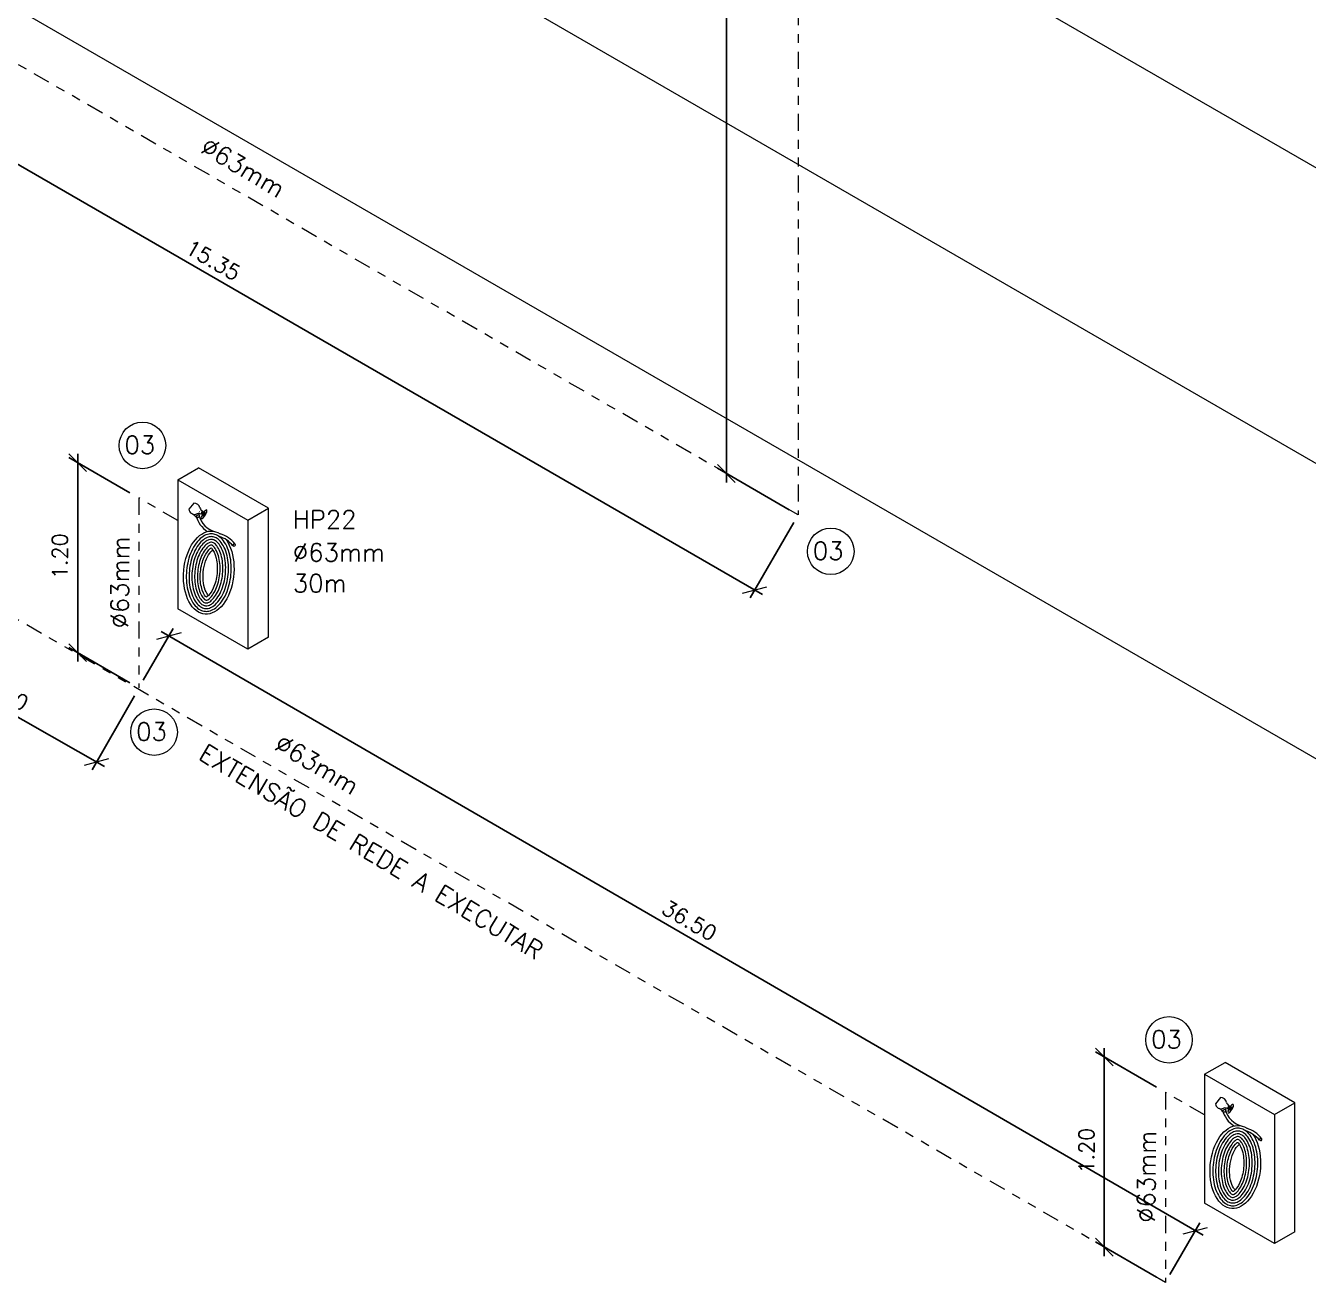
# Model space of a CAD drawing. Header units: millimetres. Extents: x 521 to 1055, y 261 to 520.
# Drawn here: x 965.56 to 979.89, y 335.43 to 349.47 of the extents above; entities that cross this region are included whole.
import ezdxf

# ---------------------------------------------------------------- set-up
doc = ezdxf.new("R2010")
doc.units = ezdxf.units.MM
doc.linetypes.add('CONTINU', pattern=[0])
doc.linetypes.add('DIVIDE2', pattern=[15.875, 6.35, -3.175, 0, -3.175, 0, -3.175])
doc.layers.add('0.1', color=8, linetype='Continuous', lineweight=13)
doc.styles.add('ROMANS', font='romans')
doc.dimstyles.new('Fares Eng - 50', dxfattribs={"dimscale": 2, "dimtxt": 0.085, "dimasz": 0.1, "dimexe": 0.05, "dimexo": 0.05, "dimgap": 0.04, "dimtad": 1, "dimzin": 4, "dimdsep": 46, "dimtxsty": 'ROMANS', "dimblk1": 'OBLIQUE', "dimblk2": 'OBLIQUE', "dimsah": 1, "dimcen": 0.05, "dimdle": 0.05, "dimclrd": 8, "dimclre": 8, "dimclrt": 8, "dimaunit": 1, "dimadec": 0, "dimazin": 0, "dimtfac": 1, "dimtix": 1, "dimtmove": 2, "dimatfit": 0, "dimldrblk": 'OPEN90', "dimfxl": 1, "dimtolj": 1, "dimtzin": 0, "dimarcsym": 0})

# ---------------------------------------------------------------- blocks, each defined once
blk = doc.blocks.new('_OBLIQUE')
at = {"color": 0, "linetype": 'ByBlock'}
blk.add_line((-0.5, -0.5), (0.5, 0.5), dxfattribs=at)
blk = doc.blocks.new('*D2290')
at = {"layer": '0.1', "color": 8, "linetype": 'CONTINU', "lineweight": -2, "transparency": 16777216}
for p, q in [((973.386, 358.044), (973.386, 344.364)), ((974.088, 357.539), (973.286, 358.002)), ((974.088, 344.059), (973.286, 344.522))]:
    blk.add_line(p, q, dxfattribs=at)
at = {"layer": 'DEFPOINTS', "color": 0, "linetype": 'CONTINU', "lineweight": -2, "transparency": 16777216}
for p in [(974.188, 357.482), (973.386, 344.464), (974.188, 344.002)]:
    blk.add_point(p, dxfattribs=at)
at = {"layer": '0.1', "color": 8, "linetype": 'CONTINU', "lineweight": -2, "transparency": 16777216, "xscale": 0.2, "yscale": 0.2, "zscale": 0.2}
for p, rotation in [((973.386, 357.944), 90), ((973.386, 344.464), 270)]:
    blk.add_blockref('_OBLIQUE', p, dxfattribs=dict(at, rotation=rotation))
at = {"layer": '0.1', "color": 8, "linetype": 'CONTINU', "lineweight": -2, "transparency": 16777216, "insert": (973.221, 351.204), "char_height": 0.17, "attachment_point": 5, "rotation": 90, "style": 'ROMANS'}
blk.add_mtext('\\A1;9.90', dxfattribs=at)
blk = doc.blocks.new('_Open90')
at = {"color": 0, "linetype": 'ByBlock', "lineweight": -2}
for p, q in [((0, 0), (-1, 0)), ((-0.5, 0.5), (0, 0)), ((0, 0), (-0.5, -0.5))]:
    blk.add_line(p, q, dxfattribs=at)
blk = doc.blocks.new('*D2291')
at = {"layer": '0.1', "color": 8, "linetype": 'CONTINU', "lineweight": -2, "transparency": 16777216}
for p, q in [((961.868, 350.999), (961.384, 350.16)), ((961.347, 350.296), (973.79, 343.113)), ((974.138, 343.915), (973.653, 343.076))]:
    blk.add_line(p, q, dxfattribs=at)
at = {"layer": 'DEFPOINTS', "color": 0, "linetype": 'CONTINU', "lineweight": -2, "transparency": 16777216}
for p in [(961.918, 351.085), (974.188, 344.002), (973.703, 343.163)]:
    blk.add_point(p, dxfattribs=at)
at = {"layer": '0.1', "color": 8, "linetype": 'CONTINU', "lineweight": -2, "transparency": 16777216, "xscale": 0.2, "yscale": 0.2, "zscale": 0.2}
for p, rotation in [((961.434, 350.246), 150.0000000000002), ((973.703, 343.163), 330.0000000000002)]:
    blk.add_blockref('_OBLIQUE', p, dxfattribs=dict(at, rotation=rotation))
at = {"layer": '0.1', "color": 8, "linetype": 'CONTINU', "lineweight": -2, "transparency": 16777216, "insert": (967.651, 346.847), "char_height": 0.17, "attachment_point": 5, "rotation": 330, "style": 'ROMANS'}
blk.add_mtext('\\A1;15.35', dxfattribs=at)
blk = doc.blocks.new('*D2295')
at = {"layer": '0.1', "color": 8, "linetype": 'CONTINU', "lineweight": -2, "transparency": 16777216}
for p, q in [((978.191, 337.608), (977.509, 338.002)), ((977.609, 338.045), (977.609, 335.722)), ((978.191, 335.486), (977.509, 335.88))]:
    blk.add_line(p, q, dxfattribs=at)
at = {"layer": 'DEFPOINTS', "color": 0, "linetype": 'CONTINU', "lineweight": -2, "transparency": 16777216}
for p in [(978.291, 337.551), (977.609, 335.822), (978.291, 335.428)]:
    blk.add_point(p, dxfattribs=at)
at = {"layer": '0.1', "color": 8, "linetype": 'CONTINU', "lineweight": -2, "transparency": 16777216, "xscale": 0.2, "yscale": 0.2, "zscale": 0.2}
for p, rotation in [((977.609, 337.945), 90), ((977.609, 335.822), 270)]:
    blk.add_blockref('_OBLIQUE', p, dxfattribs=dict(at, rotation=rotation))
at = {"layer": '0.1', "color": 8, "linetype": 'CONTINU', "lineweight": -2, "transparency": 16777216, "insert": (977.409, 336.899), "char_height": 0.17, "attachment_point": 5, "rotation": 90, "style": 'ROMANS'}
blk.add_mtext('\\A1;1.20', dxfattribs=at)
blk = doc.blocks.new('*D2297')
at = {"layer": '0.1', "color": 8, "linetype": 'CONTINU', "lineweight": -2, "transparency": 16777216}
for p, q in [((966.871, 342.155), (967.206, 342.733)), ((967.069, 342.697), (978.712, 335.956)), ((978.341, 335.515), (978.676, 336.093))]:
    blk.add_line(p, q, dxfattribs=at)
at = {"layer": 'DEFPOINTS', "color": 0, "linetype": 'CONTINU', "lineweight": -2, "transparency": 16777216}
for p in [(966.821, 342.068), (978.626, 336.006), (978.291, 335.428)]:
    blk.add_point(p, dxfattribs=at)
at = {"layer": '0.1', "color": 8, "linetype": 'CONTINU', "lineweight": -2, "transparency": 16777216, "xscale": 0.2, "yscale": 0.2, "zscale": 0.2}
for p, rotation in [((967.156, 342.647), 149.9321274164134), ((978.626, 336.006), 329.9321274164134)]:
    blk.add_blockref('_OBLIQUE', p, dxfattribs=dict(at, rotation=rotation))
at = {"layer": '0.1', "color": 8, "linetype": 'CONTINU', "lineweight": -2, "transparency": 16777216, "insert": (972.973, 339.469), "char_height": 0.17, "attachment_point": 5, "rotation": 329.9321, "style": 'ROMANS'}
blk.add_mtext('\\A1;36.50', dxfattribs=at)
blk = doc.blocks.new('*D3164')
at = {"layer": '0.1', "color": 8, "linetype": 'CONTINU', "lineweight": -2, "transparency": 16777216}
for p, q in [((966.721, 344.249), (966.038, 344.643)), ((966.138, 344.685), (966.138, 342.362)), ((966.721, 342.126), (966.038, 342.52))]:
    blk.add_line(p, q, dxfattribs=at)
at = {"layer": 'DEFPOINTS', "color": 0, "linetype": 'CONTINU', "lineweight": -2, "transparency": 16777216}
for p in [(966.821, 344.191), (966.138, 342.462), (966.821, 342.068)]:
    blk.add_point(p, dxfattribs=at)
at = {"layer": '0.1', "color": 8, "linetype": 'CONTINU', "lineweight": -2, "transparency": 16777216, "xscale": 0.2, "yscale": 0.2, "zscale": 0.2}
for p, rotation in [((966.138, 344.585), 90), ((966.138, 342.462), 270)]:
    blk.add_blockref('_OBLIQUE', p, dxfattribs=dict(at, rotation=rotation))
at = {"layer": '0.1', "color": 8, "linetype": 'CONTINU', "lineweight": -2, "transparency": 16777216, "insert": (965.938, 343.54), "char_height": 0.17, "attachment_point": 5, "rotation": 90, "style": 'ROMANS'}
blk.add_mtext('\\A1;1.20', dxfattribs=at)
blk = doc.blocks.new('*D3165')
at = {"layer": '0.1', "color": 8, "linetype": 'CONTINU', "lineweight": -2, "transparency": 16777216}
for p, q in [((964.595, 343.22), (964.125, 342.393)), ((966.437, 341.192), (964.087, 342.53)), ((966.771, 341.981), (966.301, 341.155))]:
    blk.add_line(p, q, dxfattribs=at)
at = {"layer": 'DEFPOINTS', "color": 0, "linetype": 'CONTINU', "lineweight": -2, "transparency": 16777216}
for p in [(964.644, 343.307), (964.174, 342.48), (966.821, 342.068)]:
    blk.add_point(p, dxfattribs=at)
at = {"layer": '0.1', "color": 8, "linetype": 'CONTINU', "lineweight": -2, "transparency": 16777216, "xscale": 0.2, "yscale": 0.2, "zscale": 0.2}
for p, rotation in [((964.174, 342.48), 150.3592413620148), ((966.35, 341.242), 330.3592413620148)]:
    blk.add_blockref('_OBLIQUE', p, dxfattribs=dict(at, rotation=rotation))
at = {"layer": '0.1', "color": 8, "linetype": 'CONTINU', "lineweight": -2, "transparency": 16777216, "insert": (965.344, 342.004), "char_height": 0.17, "attachment_point": 5, "rotation": 330.3592, "style": 'ROMANS'}
blk.add_mtext('\\A1;2.50', dxfattribs=at)

msp = doc.modelspace()

# ---------------------------------------------------------------- linework, layer by layer
at = {"layer": '0.1', "color": 8}
for p, q in [((980.60132, 347.51416), (953.04975, 363.42106)), ((980.60132, 344.21416), (953.04975, 360.12106)), ((980.60132, 340.91416), (953.04975, 356.82106)), ((967.25858, 344.39294), (967.48825, 344.52554)), ((968.26825, 344.0752), (967.48825, 344.52554)), ((967.25858, 344.39294), (968.03858, 343.9426)), ((967.25858, 344.39294), (967.25858, 342.95187)), ((967.43586, 344.13201), (967.38019, 344.06392)), ((967.49696, 344.03985), (967.49725, 344.03968)), ((967.54318, 344.0019), (967.51999, 343.98081)), ((967.53666, 344.01664), (967.52336, 344.02319)), ((967.53892, 344.02196), (967.5274, 344.02861)), ((967.54937, 343.99932), (967.54506, 343.97329)), ((967.55256, 344.01863), (967.55696, 344.04533)), ((967.55876, 344.01619), (967.58078, 344.03656)), ((968.03858, 343.9426), (968.26825, 344.0752)), ((968.26825, 342.63414), (968.26825, 344.0752)), ((968.03858, 343.9426), (968.03858, 342.50154)), ((978.72876, 337.7525), (978.95843, 337.8851)), ((979.73843, 337.43476), (978.95843, 337.8851)), ((978.72876, 337.7525), (979.50876, 337.30216)), ((978.72876, 337.7525), (978.72876, 336.31143)), ((978.90604, 337.49156), (978.85037, 337.42347)), ((978.96714, 337.39941), (978.96743, 337.39924)), ((979.00684, 337.3762), (978.99354, 337.38275)), ((979.0091, 337.38152), (978.99758, 337.38817)), ((979.02275, 337.37819), (979.02715, 337.40489)), ((979.02894, 337.37574), (979.05096, 337.39612)), ((979.50876, 337.30216), (979.73843, 337.43476)), ((979.73843, 335.9937), (979.73843, 337.43476)), ((979.01336, 337.36145), (978.99017, 337.34037)), ((979.01955, 337.35888), (979.01524, 337.33285)), ((979.50876, 337.30216), (979.50876, 335.8611))]:
    msp.add_line(p, q, dxfattribs=at)
at = {"layer": '0.1', "color": 254, "linetype": 'DIVIDE2', "ltscale": 0.03}
for p, q in [((974.18776, 354.00681), (974.18776, 344.00171)), ((974.18776, 344.00171), (964.84434, 349.39614)), ((978.29092, 335.42796), (956.54498, 347.98298)), ((967.25858, 343.93831), (966.82074, 344.1911)), ((966.82074, 344.1911), (966.82074, 342.0684))]:
    msp.add_line(p, q, dxfattribs=at)
at = {"layer": '0.1', "color": 8, "linetype": 'DIVIDE2', "ltscale": 0.03}
for p, q in [((978.72876, 337.29787), (978.29092, 337.55065)), ((978.29092, 337.55065), (978.29092, 335.42796))]:
    msp.add_line(p, q, dxfattribs=at)
at = {"layer": '0.1', "color": 8}
for points in [[(968.26825, 342.63414), (968.03858, 342.50154), (967.25858, 342.95187)], [(979.73843, 335.9937), (979.50876, 335.8611), (978.72876, 336.31143)]]:
    msp.add_lwpolyline(points, dxfattribs=at)
at = {"layer": '0.1', "color": 8, "linetype": 'Continuous'}
for centre in [(966.86158, 344.77775), (974.55253, 343.59392), (966.99155, 341.57468), (978.33176, 338.1373)]:
    msp.add_circle(centre, 0.25988, dxfattribs=at)
at = {"layer": '0.1', "color": 8}
for centre, radius, start, end in [((967.44229, 344.06994), 0.0624, 7.953227, 95.916387), ((967.44229, 344.06994), 0.0624, 185.538833, 297.14844), ((967.3762, 343.91395), 0.1065, 34.264177, 65.508195), ((967.73756, 344.05809), 0.2841, 193.034159, 238.483063), ((967.48623, 343.95338), 0.06296, 61.341925, 104.217642), ((967.73756, 344.05809), 0.2529, 193.034159, 256.569338), ((967.50952, 344.00725), 0.01657, 149.385657, 212.525066), ((967.56404, 344.09783), 0.06296, 197.807499, 241.159892), ((967.52688, 344.02478), 0.00386, 82.296406, 204.235752), ((967.62949, 343.46554), 0.30839, 38.352896, 72.786931), ((967.62949, 343.46554), 0.33959, 38.352896, 72.786931), ((978.91248, 337.4295), 0.0624, 185.538833, 297.14844), ((978.91248, 337.4295), 0.0624, 7.953227, 95.916387), ((979.03422, 337.45739), 0.06296, 197.807499, 241.159892), ((978.99706, 337.38434), 0.00386, 82.296406, 204.235752), ((978.84638, 337.27351), 0.1065, 34.264177, 65.508195), ((979.20775, 337.41765), 0.2841, 193.034159, 238.483063), ((978.95641, 337.31294), 0.06296, 61.341925, 104.217642), ((979.20775, 337.41765), 0.2529, 193.034159, 256.569338), ((978.9797, 337.36681), 0.01657, 149.385657, 212.525066), ((979.09967, 336.8251), 0.30839, 38.352896, 72.786931), ((979.09967, 336.8251), 0.33959, 38.352896, 72.786931)]:
    msp.add_arc(centre, radius, start, end, dxfattribs=at)
at = {"layer": '0.1', "color": 8, "extrusion": (0, 0, -1)}
for centre, major_axis, ratio in [((967.48093, 343.98589), (0.01677, 0.01086), 0.66520438), ((967.52532, 344.02561), (-0.00859, -0.01716), 0.25559172), ((967.55097, 344.00898), (0.02838, 0.04733), 0.2938919), ((967.55097, 344.00898), (0.00627, 0.01045), 0.44345476), ((967.88626, 343.66434), (0.0116, 0.0087), 0.82211734), ((978.9955, 337.38517), (-0.00859, -0.01716), 0.25559172), ((979.02116, 337.36854), (0.02838, 0.04733), 0.2938919), ((979.02116, 337.36854), (0.00627, 0.01045), 0.44345476), ((978.95111, 337.34545), (0.01677, 0.01086), 0.66520438), ((979.35644, 337.0239), (0.0116, 0.0087), 0.82211734)]:
    msp.add_ellipse(centre, major_axis=major_axis, ratio=ratio, dxfattribs=at)
for centre in [(967.60252, 343.35689), (979.07271, 336.71645)]:
    msp.add_ellipse(centre, major_axis=(0.0444, 0.46329), ratio=0.60251599, start_param=0.59697698, end_param=6.59329494, dxfattribs=at)
at = {"layer": '0.1', "color": 8}
for points, knots in [([(967.64394, 343.78912), (967.66182, 343.78741), (967.68026, 343.78215), (967.71771, 343.76212), (967.73666, 343.74723), (967.78995, 343.68717), (967.82059, 343.62447), (967.85409, 343.48154), (967.85767, 343.40682), (967.84354, 343.25942), (967.82584, 343.18674), (967.7658, 343.05277), (967.72382, 342.99703), (967.66009, 342.94819), (967.63866, 342.93717), (967.59809, 342.92461), (967.57899, 342.92295), (967.54322, 342.92638), (967.52479, 342.93164), (967.48734, 342.95167), (967.46839, 342.96656), (967.4151, 343.02661), (967.38446, 343.08931), (967.35096, 343.23224), (967.34738, 343.30696), (967.36151, 343.45437), (967.37921, 343.52705), (967.43924, 343.66101), (967.48123, 343.71676), (967.54496, 343.7656), (967.56639, 343.77662), (967.60696, 343.78917), (967.62606, 343.79084), (967.64394, 343.78912)], [0, 0, 0, 0, 0.26179939, 0.26179939, 0.52359878, 0.52359878, 1.04719755, 1.04719755, 1.57079633, 1.57079633, 2.0943951, 2.0943951, 2.61799388, 2.61799388, 2.87979327, 2.87979327, 3.14159265, 3.14159265, 3.40339204, 3.40339204, 3.66519143, 3.66519143, 4.1887902, 4.1887902, 4.71238898, 4.71238898, 5.23598776, 5.23598776, 5.75958653, 5.75958653, 6.02138592, 6.02138592, 6.28318531, 6.28318531, 6.28318531, 6.28318531]), ([(967.64097, 343.75806), (967.65484, 343.75673), (967.66907, 343.75275), (967.69947, 343.73649), (967.71555, 343.72401), (967.76217, 343.67148), (967.79109, 343.61361), (967.82284, 343.47817), (967.82632, 343.40677), (967.81277, 343.26542), (967.79557, 343.19548), (967.73913, 343.06954), (967.69962, 343.01779), (967.64372, 342.97495), (967.6256, 342.96579), (967.59269, 342.95561), (967.57795, 342.95439), (967.55021, 342.95705), (967.53598, 342.96103), (967.50558, 342.9773), (967.4895, 342.98977), (967.44288, 343.04231), (967.41396, 343.10018), (967.38221, 343.23562), (967.37873, 343.30701), (967.39228, 343.44836), (967.40948, 343.5183), (967.46592, 343.64424), (967.50543, 343.69599), (967.56133, 343.73883), (967.57944, 343.74799), (967.61236, 343.75818), (967.6271, 343.75939), (967.64097, 343.75806)], [0, 0, 0, 0, 0.26179939, 0.26179939, 0.52359878, 0.52359878, 1.04719755, 1.04719755, 1.57079633, 1.57079633, 2.0943951, 2.0943951, 2.61799388, 2.61799388, 2.87979327, 2.87979327, 3.14159265, 3.14159265, 3.40339204, 3.40339204, 3.66519143, 3.66519143, 4.1887902, 4.1887902, 4.71238898, 4.71238898, 5.23598776, 5.23598776, 5.75958653, 5.75958653, 6.02138592, 6.02138592, 6.28318531, 6.28318531, 6.28318531, 6.28318531]), ([(967.63799, 343.72701), (967.64799, 343.72605), (967.65789, 343.72334), (967.68121, 343.71087), (967.69445, 343.70078), (967.73436, 343.65581), (967.76159, 343.60273), (967.79158, 343.4748), (967.79497, 343.40675), (967.782, 343.2714), (967.76526, 343.20415), (967.7125, 343.0864), (967.6754, 343.03854), (967.62736, 343.00173), (967.61252, 342.9944), (967.58732, 342.9866), (967.57706, 342.98582), (967.55706, 342.98774), (967.54716, 342.99044), (967.52384, 343.00291), (967.5106, 343.01301), (967.47069, 343.05798), (967.44346, 343.11105), (967.41347, 343.23898), (967.41008, 343.30704), (967.42305, 343.44239), (967.43979, 343.50964), (967.49255, 343.62739), (967.52965, 343.67525), (967.57769, 343.71206), (967.59252, 343.71938), (967.61773, 343.72718), (967.62799, 343.72796), (967.63799, 343.72701)], [0, 0, 0, 0, 0.26179939, 0.26179939, 0.52359878, 0.52359878, 1.04719755, 1.04719755, 1.57079633, 1.57079633, 2.0943951, 2.0943951, 2.61799388, 2.61799388, 2.87979327, 2.87979327, 3.14159265, 3.14159265, 3.40339204, 3.40339204, 3.66519143, 3.66519143, 4.1887902, 4.1887902, 4.71238898, 4.71238898, 5.23598776, 5.23598776, 5.75958653, 5.75958653, 6.02138592, 6.02138592, 6.28318531, 6.28318531, 6.28318531, 6.28318531]), ([(967.63501, 343.69595), (967.64141, 343.69534), (967.64677, 343.69391), (967.6629, 343.68528), (967.67338, 343.67752), (967.70648, 343.64021), (967.7321, 343.59184), (967.76032, 343.47145), (967.76363, 343.40675), (967.75123, 343.27735), (967.73491, 343.2127), (967.68591, 343.10336), (967.65113, 343.05925), (967.61103, 343.02852), (967.59939, 343.023), (967.58201, 343.01762), (967.57643, 343.01722), (967.56363, 343.01845), (967.55828, 343.01987), (967.54215, 343.0285), (967.53167, 343.03627), (967.49856, 343.07357), (967.47295, 343.12194), (967.44473, 343.24234), (967.44142, 343.30704), (967.45382, 343.43644), (967.47014, 343.50108), (967.51914, 343.61043), (967.55392, 343.65454), (967.59402, 343.68527), (967.60566, 343.69079), (967.62304, 343.69617), (967.62862, 343.69656), (967.63501, 343.69595)], [0, 0, 0, 0, 0.26179939, 0.26179939, 0.52359878, 0.52359878, 1.04719755, 1.04719755, 1.57079633, 1.57079633, 2.0943951, 2.0943951, 2.61799388, 2.61799388, 2.87979327, 2.87979327, 3.14159265, 3.14159265, 3.40339204, 3.40339204, 3.66519143, 3.66519143, 4.1887902, 4.1887902, 4.71238898, 4.71238898, 5.23598776, 5.23598776, 5.75958653, 5.75958653, 6.02138592, 6.02138592, 6.28318531, 6.28318531, 6.28318531, 6.28318531]), ([(967.63204, 343.66489), (967.63552, 343.66456), (967.63575, 343.66442), (967.64449, 343.65975), (967.65238, 343.65417), (967.67847, 343.62478), (967.70261, 343.58094), (967.72906, 343.46811), (967.73229, 343.40679), (967.72045, 343.28326), (967.70449, 343.22112), (967.65938, 343.12046), (967.62672, 343.07985), (967.59477, 343.05536), (967.58613, 343.05156), (967.57682, 343.04867), (967.57649, 343.04856), (967.56953, 343.04923), (967.5693, 343.04936), (967.56056, 343.05404), (967.55266, 343.05962), (967.52658, 343.08901), (967.50244, 343.13284), (967.47599, 343.24568), (967.47276, 343.30699), (967.48459, 343.43053), (967.50056, 343.49266), (967.54567, 343.59333), (967.57833, 343.63394), (967.61028, 343.65842), (967.61892, 343.66223), (967.62823, 343.66511), (967.62855, 343.66522), (967.63204, 343.66489)], [0, 0, 0, 0, 0.26179939, 0.26179939, 0.52359878, 0.52359878, 1.04719755, 1.04719755, 1.57079633, 1.57079633, 2.0943951, 2.0943951, 2.61799388, 2.61799388, 2.87979327, 2.87979327, 3.14159265, 3.14159265, 3.40339204, 3.40339204, 3.66519143, 3.66519143, 4.1887902, 4.1887902, 4.71238898, 4.71238898, 5.23598776, 5.23598776, 5.75958653, 5.75958653, 6.02138592, 6.02138592, 6.28318531, 6.28318531, 6.28318531, 6.28318531]), ([(967.57616, 343.08164), (967.57373, 343.08356), (967.5706, 343.08641), (967.55502, 343.10396), (967.53193, 343.14375), (967.50726, 343.24901), (967.50409, 343.30689), (967.51538, 343.42468), (967.53107, 343.48445), (967.57211, 343.57602), (967.60319, 343.61368), (967.6227, 343.62863), (967.62634, 343.63083), (967.62889, 343.63214)], [3.52459591, 3.52459591, 3.52459591, 3.52459591, 3.66519143, 3.66519143, 4.1887902, 4.1887902, 4.71238898, 4.71238898, 5.23598776, 5.23598776, 5.75958653, 5.75958653, 5.89863023, 5.89863023, 5.89863023, 5.89863023]), ([(967.59546, 343.10616), (967.59317, 343.10796), (967.58408, 343.1168), (967.56022, 343.16535), (967.54869, 343.20121), (967.53752, 343.27885), (967.53674, 343.32036), (967.54479, 343.40477), (967.55429, 343.44736), (967.57952, 343.52063), (967.5961, 343.55056), (967.62943, 343.59536), (967.64121, 343.60339), (967.64317, 343.6044)], [3.52459591, 3.52459591, 3.52459591, 3.52459591, 3.92026829, 3.92026829, 4.31594068, 4.31594068, 4.71161307, 4.71161307, 5.10728545, 5.10728545, 5.50295784, 5.50295784, 5.89863023, 5.89863023, 5.89863023, 5.89863023]), ([(967.62889, 343.63214), (967.63132, 343.63023), (967.63444, 343.62738), (967.65002, 343.60982), (967.67312, 343.57003), (967.69779, 343.46478), (967.70096, 343.40689), (967.68967, 343.28911), (967.67398, 343.22934), (967.63294, 343.13776), (967.60186, 343.10011), (967.58235, 343.08515), (967.57871, 343.08295), (967.57616, 343.08164)], [0.38300325, 0.38300325, 0.38300325, 0.38300325, 0.52359878, 0.52359878, 1.04719755, 1.04719755, 1.57079633, 1.57079633, 2.0943951, 2.0943951, 2.61799388, 2.61799388, 2.75703757, 2.75703757, 2.75703757, 2.75703757]), ([(979.11413, 337.14868), (979.13201, 337.14697), (979.15044, 337.14171), (979.18789, 337.12167), (979.20684, 337.10678), (979.26013, 337.04673), (979.29077, 336.98403), (979.32427, 336.8411), (979.32785, 336.76638), (979.31372, 336.61898), (979.29602, 336.5463), (979.23599, 336.41233), (979.194, 336.35659), (979.13027, 336.30775), (979.10884, 336.29673), (979.06827, 336.28417), (979.04917, 336.28251), (979.01341, 336.28594), (978.99497, 336.2912), (978.95752, 336.31123), (978.93857, 336.32612), (978.88528, 336.38617), (978.85464, 336.44887), (978.82114, 336.5918), (978.81756, 336.66652), (978.83169, 336.81393), (978.84939, 336.88661), (978.90943, 337.02057), (978.95141, 337.07632), (979.01514, 337.12515), (979.03657, 337.13617), (979.07714, 337.14873), (979.09624, 337.15039), (979.11413, 337.14868)], [0, 0, 0, 0, 0.26179939, 0.26179939, 0.52359878, 0.52359878, 1.04719755, 1.04719755, 1.57079633, 1.57079633, 2.0943951, 2.0943951, 2.61799388, 2.61799388, 2.87979327, 2.87979327, 3.14159265, 3.14159265, 3.40339204, 3.40339204, 3.66519143, 3.66519143, 4.1887902, 4.1887902, 4.71238898, 4.71238898, 5.23598776, 5.23598776, 5.75958653, 5.75958653, 6.02138592, 6.02138592, 6.28318531, 6.28318531, 6.28318531, 6.28318531]), ([(979.11115, 337.11762), (979.12502, 337.11629), (979.13925, 337.11231), (979.16965, 337.09605), (979.18573, 337.08357), (979.23235, 337.03103), (979.26127, 336.97317), (979.29302, 336.83772), (979.2965, 336.76633), (979.28296, 336.62498), (979.26575, 336.55504), (979.20931, 336.4291), (979.1698, 336.37735), (979.1139, 336.33451), (979.09579, 336.32535), (979.06287, 336.31516), (979.04814, 336.31395), (979.02039, 336.31661), (979.00616, 336.32059), (978.97576, 336.33686), (978.95968, 336.34933), (978.91306, 336.40187), (978.88414, 336.45974), (978.85239, 336.59518), (978.84891, 336.66657), (978.86246, 336.80792), (978.87966, 336.87786), (978.9361, 337.0038), (978.97561, 337.05555), (979.03151, 337.09839), (979.04963, 337.10755), (979.08254, 337.11774), (979.09728, 337.11895), (979.11115, 337.11762)], [0, 0, 0, 0, 0.26179939, 0.26179939, 0.52359878, 0.52359878, 1.04719755, 1.04719755, 1.57079633, 1.57079633, 2.0943951, 2.0943951, 2.61799388, 2.61799388, 2.87979327, 2.87979327, 3.14159265, 3.14159265, 3.40339204, 3.40339204, 3.66519143, 3.66519143, 4.1887902, 4.1887902, 4.71238898, 4.71238898, 5.23598776, 5.23598776, 5.75958653, 5.75958653, 6.02138592, 6.02138592, 6.28318531, 6.28318531, 6.28318531, 6.28318531]), ([(979.10817, 337.08656), (979.11817, 337.08561), (979.12808, 337.0829), (979.15139, 337.07043), (979.16463, 337.06034), (979.20454, 337.01537), (979.23177, 336.96229), (979.26176, 336.83436), (979.26516, 336.7663), (979.25219, 336.63096), (979.23544, 336.5637), (979.18268, 336.44596), (979.14558, 336.3981), (979.09754, 336.36129), (979.08271, 336.35396), (979.05751, 336.34616), (979.04724, 336.34538), (979.02724, 336.3473), (979.01734, 336.35), (978.99402, 336.36247), (978.98078, 336.37256), (978.94088, 336.41753), (978.91364, 336.47061), (978.88365, 336.59854), (978.88026, 336.6666), (978.89323, 336.80194), (978.90997, 336.8692), (978.96274, 336.98694), (978.99983, 337.0348), (979.04787, 337.07162), (979.06271, 337.07894), (979.08791, 337.08674), (979.09817, 337.08752), (979.10817, 337.08656)], [0, 0, 0, 0, 0.26179939, 0.26179939, 0.52359878, 0.52359878, 1.04719755, 1.04719755, 1.57079633, 1.57079633, 2.0943951, 2.0943951, 2.61799388, 2.61799388, 2.87979327, 2.87979327, 3.14159265, 3.14159265, 3.40339204, 3.40339204, 3.66519143, 3.66519143, 4.1887902, 4.1887902, 4.71238898, 4.71238898, 5.23598776, 5.23598776, 5.75958653, 5.75958653, 6.02138592, 6.02138592, 6.28318531, 6.28318531, 6.28318531, 6.28318531]), ([(979.1052, 337.05551), (979.1116, 337.05489), (979.11695, 337.05347), (979.13308, 337.04484), (979.14356, 337.03707), (979.17667, 336.99977), (979.20228, 336.9514), (979.2305, 336.83101), (979.23381, 336.76631), (979.22141, 336.63691), (979.20509, 336.57226), (979.15609, 336.46292), (979.12131, 336.41881), (979.08121, 336.38808), (979.06957, 336.38256), (979.05219, 336.37718), (979.04661, 336.37678), (979.03382, 336.37801), (979.02846, 336.37943), (979.01233, 336.38806), (979.00185, 336.39583), (978.96875, 336.43313), (978.94313, 336.4815), (978.91491, 336.60189), (978.9116, 336.66659), (978.924, 336.796), (978.94032, 336.86064), (978.98932, 336.96998), (979.0241, 337.0141), (979.0642, 337.04483), (979.07584, 337.05035), (979.09322, 337.05573), (979.0988, 337.05612), (979.1052, 337.05551)], [0, 0, 0, 0, 0.26179939, 0.26179939, 0.52359878, 0.52359878, 1.04719755, 1.04719755, 1.57079633, 1.57079633, 2.0943951, 2.0943951, 2.61799388, 2.61799388, 2.87979327, 2.87979327, 3.14159265, 3.14159265, 3.40339204, 3.40339204, 3.66519143, 3.66519143, 4.1887902, 4.1887902, 4.71238898, 4.71238898, 5.23598776, 5.23598776, 5.75958653, 5.75958653, 6.02138592, 6.02138592, 6.28318531, 6.28318531, 6.28318531, 6.28318531]), ([(979.10222, 337.02445), (979.1057, 337.02412), (979.10594, 337.02398), (979.11467, 337.01931), (979.12257, 337.01373), (979.14865, 336.98434), (979.17279, 336.9405), (979.19924, 336.82767), (979.20247, 336.76635), (979.19064, 336.64281), (979.17467, 336.58068), (979.12956, 336.48002), (979.0969, 336.43941), (979.06495, 336.41492), (979.05631, 336.41111), (979.047, 336.40823), (979.04668, 336.40812), (979.03971, 336.40879), (979.03948, 336.40892), (979.03075, 336.41359), (979.02285, 336.41918), (978.99676, 336.44857), (978.97262, 336.4924), (978.94617, 336.60523), (978.94294, 336.66655), (978.95478, 336.79009), (978.97074, 336.85222), (979.01585, 336.95288), (979.04851, 336.9935), (979.08046, 337.01798), (979.0891, 337.02179), (979.09841, 337.02467), (979.09874, 337.02478), (979.10222, 337.02445)], [0, 0, 0, 0, 0.26179939, 0.26179939, 0.52359878, 0.52359878, 1.04719755, 1.04719755, 1.57079633, 1.57079633, 2.0943951, 2.0943951, 2.61799388, 2.61799388, 2.87979327, 2.87979327, 3.14159265, 3.14159265, 3.40339204, 3.40339204, 3.66519143, 3.66519143, 4.1887902, 4.1887902, 4.71238898, 4.71238898, 5.23598776, 5.23598776, 5.75958653, 5.75958653, 6.02138592, 6.02138592, 6.28318531, 6.28318531, 6.28318531, 6.28318531]), ([(979.04634, 336.4412), (979.04391, 336.44311), (979.04079, 336.44597), (979.02521, 336.46352), (979.00211, 336.50331), (978.97744, 336.60856), (978.97427, 336.66645), (978.98556, 336.78423), (979.00125, 336.844), (979.04229, 336.93558), (979.07337, 336.97324), (979.09289, 336.98819), (979.09652, 336.99039), (979.09907, 336.9917)], [3.52459591, 3.52459591, 3.52459591, 3.52459591, 3.66519143, 3.66519143, 4.1887902, 4.1887902, 4.71238898, 4.71238898, 5.23598776, 5.23598776, 5.75958653, 5.75958653, 5.89863023, 5.89863023, 5.89863023, 5.89863023]), ([(979.06564, 336.46572), (979.06335, 336.46752), (979.05426, 336.47635), (979.0304, 336.5249), (979.01887, 336.56077), (979.0077, 336.63841), (979.00692, 336.67991), (979.01497, 336.76432), (979.02447, 336.80692), (979.04971, 336.88019), (979.06628, 336.91012), (979.09961, 336.95492), (979.11139, 336.96295), (979.11336, 336.96396)], [3.52459591, 3.52459591, 3.52459591, 3.52459591, 3.92026829, 3.92026829, 4.31594068, 4.31594068, 4.71161307, 4.71161307, 5.10728545, 5.10728545, 5.50295784, 5.50295784, 5.89863023, 5.89863023, 5.89863023, 5.89863023]), ([(979.09907, 336.9917), (979.1015, 336.98979), (979.10463, 336.98694), (979.12021, 336.96938), (979.1433, 336.92959), (979.16797, 336.82434), (979.17114, 336.76645), (979.15985, 336.64867), (979.14417, 336.5889), (979.10313, 336.49732), (979.07204, 336.45967), (979.05253, 336.44471), (979.04889, 336.44251), (979.04634, 336.4412)], [0.38300325, 0.38300325, 0.38300325, 0.38300325, 0.52359878, 0.52359878, 1.04719755, 1.04719755, 1.57079633, 1.57079633, 2.0943951, 2.0943951, 2.61799388, 2.61799388, 2.75703757, 2.75703757, 2.75703757, 2.75703757])]:
    msp.add_open_spline(points, degree=3, knots=knots, dxfattribs=at)

# ---------------------------------------------------------------- texts
at = {"layer": '0.1', "color": 8, "linetype": 'Continuous', "style": 'ROMANS'}
for s, height, rotation, p in [('Ø63mm', 0.200038, 329.179165, (967.49431, 348.06157, 52.87274)), ('Ø63mm', 0.200038, 89.179165, (966.70288, 342.73226, 52.87274)), ('EXTENSÃO DE REDE A EXECUTAR', 0.2000385, 329.179165, (967.4762, 341.28153, 52.87274)), ('Ø63mm', 0.200038, 329.179165, (968.32006, 341.39092, 52.87274)), ('Ø63mm', 0.200038, 89.179165, (978.17306, 336.09182, 52.87274))]:
    msp.add_text(s, height=height, rotation=rotation, dxfattribs=at).set_placement(p)
for s, height, p in [('03', 0.2, (966.6619, 344.68348)), ('HP22', 0.200038, (968.54283, 343.85117, 52.87274)), ('03', 0.2, (974.35285, 343.49965)), ('Ø63mm', 0.200038, (968.54308, 343.48219, 52.87274)), ('30m', 0.200038, (968.54308, 343.13779, 52.87274)), ('03', 0.2, (966.79188, 341.48041)), ('03', 0.2, (978.13208, 338.04304))]:
    msp.add_text(s, height=height, dxfattribs=at).set_placement(p)

# ---------------------------------------------------------------- dimensions: what is measured, and where the dimension line sits
at = {"layer": '0.1', "color": 8, "linetype": 'CONTINU', "lineweight": -2}
dim = msp.add_linear_dim(base=(973.38642, 344.46436), p1=(974.18776, 357.48165), p2=(974.18776, 344.00171), angle=90, text='9.90', dimstyle='Fares Eng - 50', dxfattribs=at)
dim.commit()
dim.dimension.update_dxf_attribs({"geometry": '*D2290', "text_midpoint": (973.22142, 351.20433)})
for p1, p2, distance, text, picture, middle in [((961.91848, 351.08538), (974.18776, 344.00171), -0.96887, '15.35', '*D2291', (967.65119, 346.84737)), ((966.82074, 342.0684), (978.29092, 335.42796), 0.66837, '36.50', '*D2297', (972.97337, 339.4694))]:
    dim = msp.add_aligned_dim(p1=p1, p2=p2, distance=distance, text=text, dimstyle='Fares Eng - 50', dxfattribs=at)
    dim.commit()
    dim.dimension.update_dxf_attribs({"geometry": picture, "text_midpoint": middle})
for base, p1, p2, picture, middle in [((966.13834, 342.46238), (966.82074, 344.1911), (966.82074, 342.0684), '*D3164', (965.93834, 343.53991)), ((977.60852, 335.82194), (978.29092, 337.55065), (978.29092, 335.42796), '*D2295', (977.40852, 336.89947))]:
    dim = msp.add_linear_dim(base=base, p1=p1, p2=p2, angle=90, text='1.20', dimstyle='Fares Eng - 50', dxfattribs=at)
    dim.commit()
    dim.dimension.update_dxf_attribs({"geometry": picture, "text_midpoint": middle, "dimtype": 160})
dim = msp.add_aligned_dim(p1=(966.82074, 342.0684), p2=(964.64434, 343.30682), distance=0.95105, dimstyle='Fares Eng - 50', dxfattribs=at)
dim.commit()
dim.dimension.update_dxf_attribs({"geometry": '*D3165', "text_midpoint": (965.34379, 342.00442)})

doc.saveas('drawing.dxf')
